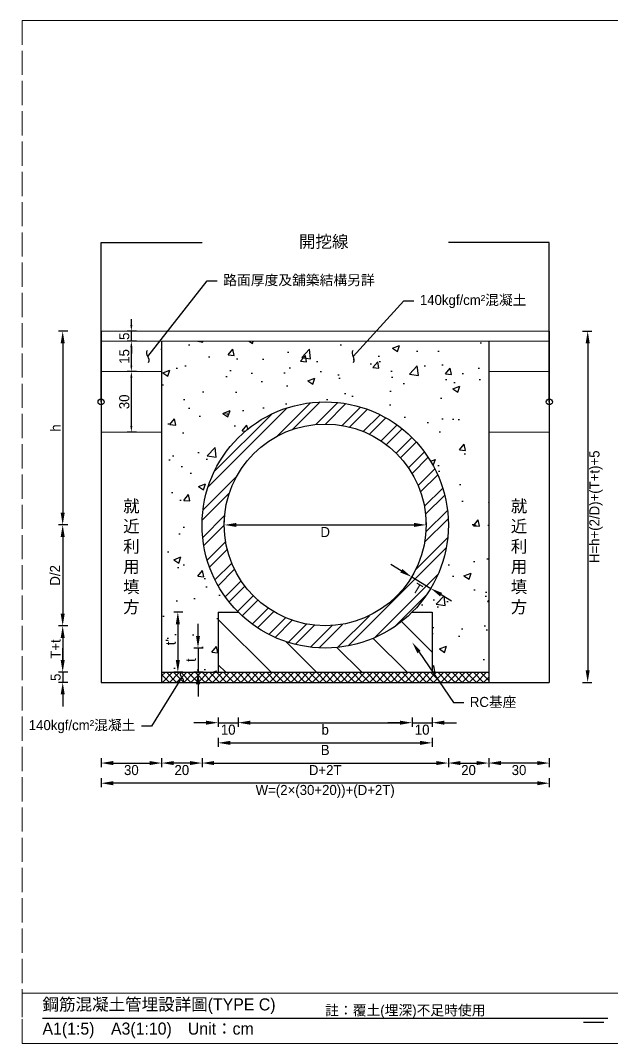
# Model space of a CAD drawing. Extents: x -781 to 13690, y -2778 to 2196.
# Drawn here: x -781 to -488, y -2021 to -1514 of the extents above; entities that cross this region are included whole.
import ezdxf
from ezdxf import colors
from ezdxf.entities.mleader import LeaderData, LeaderLine
from ezdxf.math import Vec2, Vec3

# ---------------------------------------------------------------- set-up
doc = ezdxf.new("R2010")
doc.units = 0
doc.header["$MEASUREMENT"] = 0
doc.linetypes.add('ACAD_ISO02W100', pattern=[15, 12, -3])
doc.layers.add('一、4.基本-隱藏', color=9, linetype='ACAD_ISO02W100', lineweight=20, plot=False)
doc.layers.add('三、1.文字-說明文字', color=2, linetype='Continuous')
doc.layers.add('三、3.文字-註解文字', color=2, linetype='Continuous')
doc.layers.add('二、2.繪圖-施作項目', color=181, linetype='Continuous', lineweight=30)
doc.layers.add('二、4.繪圖-設計鋪面', color=40, linetype='Continuous', lineweight=20)
doc.styles.add('次圖名(詳圖)', font='MS PGothic.ttf', dxfattribs={"height": 6})
doc.styles.add('註解文字(詳圖)', font='MS PGothic.ttf', dxfattribs={"height": 5})
doc.dimstyles.new('註解文字(詳圖)', dxfattribs={"dimtxt": 5, "dimasz": 6, "dimexe": 2, "dimexo": 5, "dimgap": 1, "dimtad": 2, "dimdsep": 46, "dimtxsty": '註解文字(詳圖)', "dimcen": 0.1, "dimclrd": 256, "dimclre": 256, "dimclrt": 256, "dimadec": 0, "dimazin": 0, "dimtfac": 1, "dimtmove": 0, "dimatfit": 3, "dimfxlon": 1, "dimtolj": 1, "dimtzin": 0, "dimlwd": -1, "dimlwe": -1, "dimarcsym": 1})

# ---------------------------------------------------------------- blocks, each defined once
blk = doc.blocks.new('*D89')
at = {"layer": 'Defpoints', "color": 0, "transparency": 16777216}
for p in [(-679.99, -1764), (-579.99, -1764), (-579.99, -1764)]:
    blk.add_point(p, dxfattribs=at)
at = {"layer": '三、3.文字-註解文字', "transparency": 16777216}
for p, q in [((-679.99, -1764), (-679.99, -1762)), ((-673.99, -1764), (-585.99, -1764)), ((-579.99, -1764), (-579.99, -1762))]:
    blk.add_line(p, q, dxfattribs=at)
for points in [[(-673.99, -1763), (-673.99, -1765), (-679.99, -1764)], [(-585.99, -1763), (-585.99, -1765), (-579.99, -1764)]]:
    blk.add_solid(points, dxfattribs=at)
at = {"layer": '三、3.文字-註解文字', "transparency": 16777216, "insert": (-629.99, -1767.5), "char_height": 5, "attachment_point": 5, "style": '註解文字(詳圖)'}
blk.add_mtext('\\A1;D', dxfattribs=at)
blk = doc.blocks.new('*D92')
at = {"layer": 'Defpoints', "color": 0, "transparency": 16777216}
for p in [(-682.98, -1807.19), (-673.07, -1807.19), (-673.07, -1862)]:
    blk.add_point(p, dxfattribs=at)
at = {"layer": '三、3.文字-註解文字', "transparency": 16777216}
for p, q in [((-682.98, -1859.5), (-682.98, -1864)), ((-673.07, -1859.5), (-673.07, -1864)), ((-688.98, -1862), (-694.98, -1862)), ((-682.98, -1862), (-673.07, -1862)), ((-667.07, -1862), (-661.07, -1862))]:
    blk.add_line(p, q, dxfattribs=at)
for points in [[(-688.98, -1861), (-688.98, -1863), (-682.98, -1862)], [(-667.07, -1861), (-667.07, -1863), (-673.07, -1862)]]:
    blk.add_solid(points, dxfattribs=at)
at = {"layer": '三、3.文字-註解文字', "transparency": 16777216, "insert": (-678.02, -1865.5), "char_height": 5, "attachment_point": 5, "style": '註解文字(詳圖)'}
blk.add_mtext('\\A1;10', dxfattribs=at)
blk = doc.blocks.new('*D93')
at = {"layer": 'Defpoints', "color": 0, "transparency": 16777216}
for p in [(-586.91, -1807.19), (-577, -1807.19), (-577, -1862)]:
    blk.add_point(p, dxfattribs=at)
at = {"layer": '三、3.文字-註解文字', "transparency": 16777216}
for p, q in [((-586.91, -1859.5), (-586.91, -1864)), ((-577, -1859.5), (-577, -1864)), ((-592.91, -1862), (-598.91, -1862)), ((-586.91, -1862), (-577, -1862)), ((-571, -1862), (-565, -1862))]:
    blk.add_line(p, q, dxfattribs=at)
for points in [[(-592.91, -1861), (-592.91, -1863), (-586.91, -1862)], [(-571, -1861), (-571, -1863), (-577, -1862)]]:
    blk.add_solid(points, dxfattribs=at)
at = {"layer": '三、3.文字-註解文字', "transparency": 16777216, "insert": (-581.96, -1865.5), "char_height": 5, "attachment_point": 5, "style": '註解文字(詳圖)'}
blk.add_mtext('\\A1;10', dxfattribs=at)
blk = doc.blocks.new('*D94')
at = {"layer": 'Defpoints', "color": 0, "transparency": 16777216}
for p in [(-673.07, -1807.19), (-586.91, -1807.19), (-586.91, -1862)]:
    blk.add_point(p, dxfattribs=at)
at = {"layer": '三、3.文字-註解文字', "transparency": 16777216}
for p, q in [((-673.07, -1859.5), (-673.07, -1864)), ((-586.91, -1859.5), (-586.91, -1864)), ((-667.07, -1862), (-592.91, -1862))]:
    blk.add_line(p, q, dxfattribs=at)
for points in [[(-667.07, -1861), (-667.07, -1863), (-673.07, -1862)], [(-592.91, -1861), (-592.91, -1863), (-586.91, -1862)]]:
    blk.add_solid(points, dxfattribs=at)
at = {"layer": '三、3.文字-註解文字', "transparency": 16777216, "insert": (-629.99, -1865.5), "char_height": 5, "attachment_point": 5, "style": '註解文字(詳圖)'}
blk.add_mtext('\\A1;b', dxfattribs=at)
blk = doc.blocks.new('*D90')
at = {"layer": 'Defpoints', "color": 0, "transparency": 16777216}
for p in [(-629.99, -1825), (-692.98, -1837), (-629.99, -1837)]:
    blk.add_point(p, dxfattribs=at)
at = {"layer": '三、3.文字-註解文字', "transparency": 16777216}
for p, q in [((-692.98, -1819), (-692.98, -1813)), ((-690.48, -1825), (-694.98, -1825)), ((-692.98, -1825), (-692.98, -1837)), ((-690.48, -1837), (-694.98, -1837)), ((-692.98, -1843), (-692.98, -1849))]:
    blk.add_line(p, q, dxfattribs=at)
for points in [[(-693.98, -1819), (-691.98, -1819), (-692.98, -1825)], [(-693.98, -1843), (-691.98, -1843), (-692.98, -1837)]]:
    blk.add_solid(points, dxfattribs=at)
at = {"layer": '三、3.文字-註解文字', "transparency": 16777216, "insert": (-696.48, -1831), "char_height": 5, "attachment_point": 5, "rotation": 90, "style": '註解文字(詳圖)'}
blk.add_mtext('\\A1;t', dxfattribs=at)
blk = doc.blocks.new('*D91')
at = {"layer": 'Defpoints', "color": 0, "transparency": 16777216}
for p in [(-682.98, -1807.19), (-702.98, -1837), (-682.98, -1837)]:
    blk.add_point(p, dxfattribs=at)
at = {"layer": '三、3.文字-註解文字', "transparency": 16777216}
for p, q in [((-700.48, -1807.19), (-704.98, -1807.19)), ((-702.98, -1813.19), (-702.98, -1831)), ((-700.48, -1837), (-704.98, -1837))]:
    blk.add_line(p, q, dxfattribs=at)
for points in [[(-703.98, -1813.19), (-701.98, -1813.19), (-702.98, -1807.19)], [(-703.98, -1831), (-701.98, -1831), (-702.98, -1837)]]:
    blk.add_solid(points, dxfattribs=at)
at = {"layer": '三、3.文字-註解文字', "transparency": 16777216, "insert": (-706.48, -1822.1), "char_height": 5, "attachment_point": 5, "rotation": 90, "style": '註解文字(詳圖)'}
blk.add_mtext("\\A1;t'", dxfattribs=at)
blk = doc.blocks.new('*D95')
at = {"layer": 'Defpoints', "color": 0, "transparency": 16777216}
for p in [(-682.98, -1837), (-577, -1837), (-577, -1872)]:
    blk.add_point(p, dxfattribs=at)
at = {"layer": '三、3.文字-註解文字', "transparency": 16777216}
for p, q in [((-682.98, -1869.5), (-682.98, -1874)), ((-577, -1869.5), (-577, -1874)), ((-676.98, -1872), (-583, -1872))]:
    blk.add_line(p, q, dxfattribs=at)
for points in [[(-676.98, -1871), (-676.98, -1873), (-682.98, -1872)], [(-583, -1871), (-583, -1873), (-577, -1872)]]:
    blk.add_solid(points, dxfattribs=at)
at = {"layer": '三、3.文字-註解文字', "transparency": 16777216, "insert": (-629.99, -1875.5), "char_height": 5, "attachment_point": 5, "style": '註解文字(詳圖)'}
blk.add_mtext('\\A1;B', dxfattribs=at)
blk = doc.blocks.new('*D96')
at = {"layer": 'Defpoints', "color": 0, "transparency": 16777216}
for p in [(-587.15, -1789.78), (-577.72, -1795.45), (-577.72, -1795.45)]:
    blk.add_point(p, dxfattribs=at)
at = {"layer": '三、3.文字-註解文字', "transparency": 16777216}
for p, q in [((-592.29, -1786.69), (-597.43, -1783.59)), ((-587.15, -1789.78), (-588.18, -1791.49)), ((-587.15, -1789.78), (-577.72, -1795.45)), ((-577.72, -1795.45), (-578.75, -1797.16)), ((-572.58, -1798.54), (-567.44, -1801.64))]:
    blk.add_line(p, q, dxfattribs=at)
for points in [[(-591.77, -1785.83), (-592.8, -1787.54), (-587.15, -1789.78)], [(-572.06, -1797.69), (-573.1, -1799.4), (-577.72, -1795.45)]]:
    blk.add_solid(points, dxfattribs=at)
at = {"layer": '三、3.文字-註解文字', "transparency": 16777216, "insert": (-584.24, -1795.61), "char_height": 5, "attachment_point": 5, "rotation": 328.9638, "style": '註解文字(詳圖)'}
blk.add_mtext('\\A1;T', dxfattribs=at)
blk = doc.blocks.new('*D97')
at = {"layer": 'Defpoints', "color": 0, "transparency": 16777216}
for p in [(-725.99, -1688), (-705.99, -1688), (-705.99, -1718)]:
    blk.add_point(p, dxfattribs=at)
at = {"layer": '三、3.文字-註解文字', "transparency": 16777216}
for p, q in [((-723.49, -1688), (-727.99, -1688)), ((-725.99, -1715), (-725.99, -1691)), ((-723.49, -1718), (-727.99, -1718))]:
    blk.add_line(p, q, dxfattribs=at)
for points in [[(-726.49, -1691), (-725.49, -1691), (-725.99, -1688)], [(-726.49, -1715), (-725.49, -1715), (-725.99, -1718)]]:
    blk.add_solid(points, dxfattribs=at)
at = {"layer": '三、3.文字-註解文字', "transparency": 16777216, "insert": (-729.49, -1703), "char_height": 5, "attachment_point": 5, "rotation": 90, "style": '註解文字(詳圖)'}
blk.add_mtext('\\A1;30', dxfattribs=at)
blk = doc.blocks.new('*D98')
at = {"layer": 'Defpoints', "color": 0, "transparency": 16777216}
for p in [(-725.99, -1673), (-705.99, -1673), (-705.99, -1688)]:
    blk.add_point(p, dxfattribs=at)
at = {"layer": '三、3.文字-註解文字', "transparency": 16777216}
for p, q in [((-723.49, -1673), (-727.99, -1673)), ((-725.99, -1685), (-725.99, -1676)), ((-723.49, -1688), (-727.99, -1688))]:
    blk.add_line(p, q, dxfattribs=at)
for points in [[(-726.49, -1676), (-725.49, -1676), (-725.99, -1673)], [(-726.49, -1685), (-725.49, -1685), (-725.99, -1688)]]:
    blk.add_solid(points, dxfattribs=at)
at = {"layer": '三、3.文字-註解文字', "transparency": 16777216, "insert": (-729.49, -1680.5), "char_height": 5, "attachment_point": 5, "rotation": 90, "style": '註解文字(詳圖)'}
blk.add_mtext('\\A1;15', dxfattribs=at)
blk = doc.blocks.new('*D99')
at = {"layer": 'Defpoints', "color": 0, "transparency": 16777216}
for p in [(-725.99, -1668), (-705.99, -1668), (-705.99, -1673)]:
    blk.add_point(p, dxfattribs=at)
at = {"layer": '三、3.文字-註解文字', "transparency": 16777216}
for p, q in [((-725.99, -1665), (-725.99, -1662)), ((-723.49, -1668), (-727.99, -1668)), ((-725.99, -1673), (-725.99, -1668)), ((-723.49, -1673), (-727.99, -1673)), ((-725.99, -1676), (-725.99, -1679))]:
    blk.add_line(p, q, dxfattribs=at)
for points in [[(-726.49, -1665), (-725.49, -1665), (-725.99, -1668)], [(-726.49, -1676), (-725.49, -1676), (-725.99, -1673)]]:
    blk.add_solid(points, dxfattribs=at)
at = {"layer": '三、3.文字-註解文字', "transparency": 16777216, "insert": (-729.49, -1670.5), "char_height": 5, "attachment_point": 5, "rotation": 90, "style": '註解文字(詳圖)'}
blk.add_mtext('\\A1;5', dxfattribs=at)
blk = doc.blocks.new('*D100')
at = {"layer": 'Defpoints', "color": 0, "transparency": 16777216}
for p in [(-690.99, -1764), (-568.99, -1764), (-568.99, -1882)]:
    blk.add_point(p, dxfattribs=at)
at = {"layer": '三、3.文字-註解文字', "transparency": 16777216}
for p, q in [((-690.99, -1879.5), (-690.99, -1884)), ((-568.99, -1879.5), (-568.99, -1884)), ((-684.99, -1882), (-574.99, -1882))]:
    blk.add_line(p, q, dxfattribs=at)
for points in [[(-684.99, -1881), (-684.99, -1883), (-690.99, -1882)], [(-574.99, -1881), (-574.99, -1883), (-568.99, -1882)]]:
    blk.add_solid(points, dxfattribs=at)
at = {"layer": '三、3.文字-註解文字', "transparency": 16777216, "insert": (-629.99, -1885.5), "char_height": 5, "attachment_point": 5, "style": '註解文字(詳圖)'}
blk.add_mtext('\\A1;D+2T', dxfattribs=at)
blk = doc.blocks.new('*D101')
at = {"layer": 'Defpoints', "color": 0, "transparency": 16777216}
for p in [(-710.99, -1764), (-690.99, -1764), (-710.99, -1882)]:
    blk.add_point(p, dxfattribs=at)
at = {"layer": '三、3.文字-註解文字', "transparency": 16777216}
for p, q in [((-710.99, -1879.5), (-710.99, -1884)), ((-690.99, -1879.5), (-690.99, -1884)), ((-696.99, -1882), (-704.99, -1882))]:
    blk.add_line(p, q, dxfattribs=at)
for points in [[(-704.99, -1881), (-704.99, -1883), (-710.99, -1882)], [(-696.99, -1881), (-696.99, -1883), (-690.99, -1882)]]:
    blk.add_solid(points, dxfattribs=at)
at = {"layer": '三、3.文字-註解文字', "transparency": 16777216, "insert": (-700.99, -1885.5), "char_height": 5, "attachment_point": 5, "style": '註解文字(詳圖)'}
blk.add_mtext('\\A1;20', dxfattribs=at)
blk = doc.blocks.new('*D102')
at = {"layer": 'Defpoints', "color": 0, "transparency": 16777216}
for p in [(-568.99, -1764), (-548.99, -1764), (-548.99, -1882)]:
    blk.add_point(p, dxfattribs=at)
at = {"layer": '三、3.文字-註解文字', "transparency": 16777216}
for p, q in [((-568.99, -1879.5), (-568.99, -1884)), ((-548.99, -1879.5), (-548.99, -1884)), ((-562.99, -1882), (-554.99, -1882))]:
    blk.add_line(p, q, dxfattribs=at)
for points in [[(-562.99, -1881), (-562.99, -1883), (-568.99, -1882)], [(-554.99, -1881), (-554.99, -1883), (-548.99, -1882)]]:
    blk.add_solid(points, dxfattribs=at)
at = {"layer": '三、3.文字-註解文字', "transparency": 16777216, "insert": (-558.99, -1885.5), "char_height": 5, "attachment_point": 5, "style": '註解文字(詳圖)'}
blk.add_mtext('\\A1;20', dxfattribs=at)
blk = doc.blocks.new('*D103')
at = {"layer": 'Defpoints', "color": 0, "transparency": 16777216}
for p in [(-740.99, -1842), (-710.99, -1842), (-710.99, -1882)]:
    blk.add_point(p, dxfattribs=at)
at = {"layer": '三、3.文字-註解文字', "transparency": 16777216}
for p, q in [((-740.99, -1879.5), (-740.99, -1884)), ((-710.99, -1879.5), (-710.99, -1884)), ((-734.99, -1882), (-716.99, -1882))]:
    blk.add_line(p, q, dxfattribs=at)
for points in [[(-734.99, -1881), (-734.99, -1883), (-740.99, -1882)], [(-716.99, -1881), (-716.99, -1883), (-710.99, -1882)]]:
    blk.add_solid(points, dxfattribs=at)
at = {"layer": '三、3.文字-註解文字', "transparency": 16777216, "insert": (-725.99, -1885.5), "char_height": 5, "attachment_point": 5, "style": '註解文字(詳圖)'}
blk.add_mtext('\\A1;30', dxfattribs=at)
blk = doc.blocks.new('*D104')
at = {"layer": 'Defpoints', "color": 0, "transparency": 16777216}
for p in [(-548.99, -1842), (-518.99, -1842), (-548.99, -1882)]:
    blk.add_point(p, dxfattribs=at)
at = {"layer": '三、3.文字-註解文字', "transparency": 16777216}
for p, q in [((-548.99, -1879.5), (-548.99, -1884)), ((-518.99, -1879.5), (-518.99, -1884)), ((-524.99, -1882), (-542.99, -1882))]:
    blk.add_line(p, q, dxfattribs=at)
for points in [[(-542.99, -1881), (-542.99, -1883), (-548.99, -1882)], [(-524.99, -1881), (-524.99, -1883), (-518.99, -1882)]]:
    blk.add_solid(points, dxfattribs=at)
at = {"layer": '三、3.文字-註解文字', "transparency": 16777216, "insert": (-533.99, -1885.5), "char_height": 5, "attachment_point": 5, "style": '註解文字(詳圖)'}
blk.add_mtext('\\A1;30', dxfattribs=at)
blk = doc.blocks.new('*D105')
at = {"layer": 'Defpoints', "color": 0, "transparency": 16777216}
for p in [(-740.99, -1842), (-518.99, -1842), (-740.99, -1892)]:
    blk.add_point(p, dxfattribs=at)
at = {"layer": '三、3.文字-註解文字', "transparency": 16777216}
for p, q in [((-740.99, -1889.5), (-740.99, -1894)), ((-518.99, -1889.5), (-518.99, -1894)), ((-524.99, -1892), (-734.99, -1892))]:
    blk.add_line(p, q, dxfattribs=at)
for points in [[(-734.99, -1891), (-734.99, -1893), (-740.99, -1892)], [(-524.99, -1891), (-524.99, -1893), (-518.99, -1892)]]:
    blk.add_solid(points, dxfattribs=at)
at = {"layer": '三、3.文字-註解文字', "transparency": 16777216, "insert": (-629.99, -1896.1), "char_height": 5, "attachment_point": 5, "style": '註解文字(詳圖)'}
blk.add_mtext('\\A1;{\\fMS PGothic|b0|i0|c128|p34;W}=(2{\\fMS PGothic|b0|i0|c128|p34;×}(30+20))+(D+2T)', dxfattribs=at)
blk = doc.blocks.new('*D106')
at = {"layer": 'Defpoints', "color": 0, "transparency": 16777216}
for p in [(-629.99, -1668), (-760, -1764), (-629.99, -1764)]:
    blk.add_point(p, dxfattribs=at)
at = {"layer": '三、3.文字-註解文字', "transparency": 16777216}
for p, q in [((-757.5, -1668), (-762, -1668)), ((-760, -1674), (-760, -1758)), ((-757.5, -1764), (-762, -1764))]:
    blk.add_line(p, q, dxfattribs=at)
for points in [[(-761, -1674), (-759, -1674), (-760, -1668)], [(-761, -1758), (-759, -1758), (-760, -1764)]]:
    blk.add_solid(points, dxfattribs=at)
at = {"layer": '三、3.文字-註解文字', "transparency": 16777216, "insert": (-763.5, -1716), "char_height": 5, "attachment_point": 5, "rotation": 90, "style": '註解文字(詳圖)'}
blk.add_mtext('\\A1;h', dxfattribs=at)
blk = doc.blocks.new('*D107')
at = {"layer": 'Defpoints', "color": 0, "transparency": 16777216}
for p in [(-629.99, -1764), (-760, -1814), (-629.99, -1814)]:
    blk.add_point(p, dxfattribs=at)
at = {"layer": '三、3.文字-註解文字', "transparency": 16777216}
for p, q in [((-757.5, -1764), (-762, -1764)), ((-760, -1770), (-760, -1808)), ((-757.5, -1814), (-762, -1814))]:
    blk.add_line(p, q, dxfattribs=at)
for points in [[(-761, -1770), (-759, -1770), (-760, -1764)], [(-761, -1808), (-759, -1808), (-760, -1814)]]:
    blk.add_solid(points, dxfattribs=at)
at = {"layer": '三、3.文字-註解文字', "transparency": 16777216, "insert": (-763.77, -1789), "char_height": 5, "attachment_point": 5, "rotation": 90, "style": '註解文字(詳圖)'}
blk.add_mtext('\\A1;D/2', dxfattribs=at)
blk = doc.blocks.new('*D108')
at = {"layer": 'Defpoints', "color": 0, "transparency": 16777216}
for p in [(-629.99, -1814), (-760, -1837), (-629.99, -1837)]:
    blk.add_point(p, dxfattribs=at)
at = {"layer": '三、3.文字-註解文字', "transparency": 16777216}
for p, q in [((-757.5, -1814), (-762, -1814)), ((-760, -1820), (-760, -1831)), ((-757.5, -1837), (-762, -1837))]:
    blk.add_line(p, q, dxfattribs=at)
for points in [[(-761, -1820), (-759, -1820), (-760, -1814)], [(-761, -1831), (-759, -1831), (-760, -1837)]]:
    blk.add_solid(points, dxfattribs=at)
at = {"layer": '三、3.文字-註解文字', "transparency": 16777216, "insert": (-763.5, -1825.5), "char_height": 5, "attachment_point": 5, "rotation": 90, "style": '註解文字(詳圖)'}
blk.add_mtext('\\A1;T+t', dxfattribs=at)
blk = doc.blocks.new('*D109')
at = {"layer": 'Defpoints', "color": 0, "transparency": 16777216}
for p in [(-710.99, -1837), (-760, -1842), (-710.99, -1842)]:
    blk.add_point(p, dxfattribs=at)
at = {"layer": '三、3.文字-註解文字', "transparency": 16777216}
for p, q in [((-760, -1831), (-760, -1825)), ((-757.5, -1837), (-762, -1837)), ((-760, -1837), (-760, -1842)), ((-757.5, -1842), (-762, -1842)), ((-760, -1848), (-760, -1854))]:
    blk.add_line(p, q, dxfattribs=at)
for points in [[(-761, -1831), (-759, -1831), (-760, -1837)], [(-761, -1848), (-759, -1848), (-760, -1842)]]:
    blk.add_solid(points, dxfattribs=at)
at = {"layer": '三、3.文字-註解文字', "transparency": 16777216, "insert": (-763.5, -1839.5), "char_height": 5, "attachment_point": 5, "rotation": 90, "style": '註解文字(詳圖)'}
blk.add_mtext('\\A1;5', dxfattribs=at)
blk = doc.blocks.new('*D110')
at = {"layer": 'Defpoints', "color": 0, "transparency": 16777216}
for p in [(-518.99, -1668), (-518.99, -1842), (-499.98, -1842)]:
    blk.add_point(p, dxfattribs=at)
at = {"layer": '三、3.文字-註解文字', "transparency": 16777216}
for p, q in [((-502.48, -1668), (-497.98, -1668)), ((-499.98, -1674), (-499.98, -1836)), ((-502.48, -1842), (-497.98, -1842))]:
    blk.add_line(p, q, dxfattribs=at)
for points in [[(-500.98, -1674), (-498.98, -1674), (-499.98, -1668)], [(-500.98, -1836), (-498.98, -1836), (-499.98, -1842)]]:
    blk.add_solid(points, dxfattribs=at)
at = {"layer": '三、3.文字-註解文字', "transparency": 16777216, "insert": (-495.88, -1755), "char_height": 5, "attachment_point": 5, "rotation": 90, "style": '註解文字(詳圖)'}
blk.add_mtext('\\A1;{\\fMS PGothic|b0|i0|c128|p34;H}=h+(2/D)+(T+t)+5', dxfattribs=at)
blk = doc.blocks.new('_Integral')
at = {"color": 0, "linetype": 'ByBlock', "lineweight": -2}
for centre, start, end in [((0.445, -0.091), 102, 168), ((-0.445, 0.091), 282, 348)]:
    blk.add_arc(centre, 0.454, start, end, dxfattribs=at)
blk = doc.blocks.new('_Small')
at = {"color": 0, "linetype": 'ByBlock', "lineweight": -2}
blk.add_circle((0, 0), 0.25, dxfattribs=at)

msp = doc.modelspace()

# ---------------------------------------------------------------- hatches: boundary and pattern name
at = {"layer": '二、2.繪圖-施作項目'}
h = msp.add_hatch(dxfattribs=at)
h.set_pattern_fill('AR-CONC', color=256, scale=5)
h.paths.add_polyline_path([(-548.989, -1673), (-710.989, -1673), (-710.989, -1837), (-682.979, -1837), (-682.979, -1807.19), (-673.066, -1807.19, -0.199253), (-690.989, -1764, -1), (-568.989, -1764, -0.199253), (-586.912, -1807.19), (-576.999, -1807.19), (-576.999, -1837), (-548.989, -1837)])
h = msp.add_hatch(dxfattribs=at)
h.set_pattern_fill('ANSI32', color=256)
h.set_pattern_definition([(45, (-1400.818, -15.358), (-6.73519, 6.73519), []), (45, (-1396.328, -15.358), (-6.73519, 6.73519), [])])
h.paths.add_polyline_path([(-690.989, -1764, 1), (-568.989, -1764, 1)])
h.paths.add_polyline_path([(-579.989, -1764, -1), (-679.989, -1764, -1)], flags=16)
h = msp.add_hatch(dxfattribs=at)
h.set_pattern_fill('ANSI31', color=256, scale=5, angle=270)
h.set_pattern_definition([(315, (-1400.818, -15.358), (11.22532, 11.22532), [])])
h.paths.add_polyline_path([(-673.066, -1807.19), (-682.979, -1807.19), (-682.979, -1837), (-576.999, -1837), (-576.999, -1807.19), (-586.912, -1807.19, -0.4134461)])
h = msp.add_hatch(dxfattribs=at)
h.set_pattern_fill('ANSI37', color=256, scale=20)
h.paths.add_polyline_path([(-548.989, -1837), (-710.989, -1837), (-710.989, -1842), (-548.989, -1842)])

# ---------------------------------------------------------------- linework, layer by layer
at = {"layer": '一、4.基本-隱藏'}
for points in [[(-780, -1514), (0, -1514), (0, -2021), (-780, -2021)], [(-479.978, -1514), (-780, -1514), (-780, -1996), (-479.978, -1996)], [(-479.978, -1996), (-780, -1996), (-780, -2021), (-479.978, -2021)]]:
    msp.add_lwpolyline(points, close=True, dxfattribs=at)
at = {"layer": '三、3.文字-註解文字'}
for points in [[(-770, -2008.5), (-489.978, -2008.5)], [(-491.978, -2010.5), (-501.978, -2010.5)]]:
    msp.add_lwpolyline(points, dxfattribs=at)
at = {"layer": '二、2.繪圖-施作項目'}
for points in [[(-740.989, -1668), (-740.989, -1842)], [(-518.989, -1668), (-518.989, -1842)], [(-710.989, -1673), (-710.989, -1842)], [(-548.989, -1673), (-548.989, -1842)], [(-682.979, -1807.19), (-673.066, -1807.19)], [(-682.979, -1807.19), (-682.979, -1837)], [(-586.912, -1807.19), (-576.999, -1807.19)], [(-576.999, -1807.19), (-576.999, -1837)], [(-710.989, -1837), (-548.989, -1837)], [(-682.979, -1837), (-576.999, -1837)], [(-740.989, -1842), (-518.989, -1842)]]:
    msp.add_lwpolyline(points, dxfattribs=at)
for radius in [61, 50]:
    msp.add_circle((-629.989, -1764), radius, dxfattribs=at)
at = {"layer": '二、4.繪圖-設計鋪面'}
for points in [[(-740.989, -1668), (-518.989, -1668)], [(-740.989, -1673), (-518.989, -1673)], [(-740.989, -1688), (-710.989, -1688)], [(-548.989, -1688), (-518.989, -1688)], [(-740.989, -1718), (-710.989, -1718)], [(-548.989, -1718), (-518.989, -1718)]]:
    msp.add_lwpolyline(points, dxfattribs=at)

# ---------------------------------------------------------------- texts
at = {"layer": '三、1.文字-說明文字', "insert": (-629.989, -2008.5), "char_height": 5, "attachment_point": 7, "style": '次圖名(詳圖)'}
msp.add_mtext_dynamic_manual_height_columns('註：覆土(埋深)不足時使用', width=484.56858, gutter_width=30, heights=[0], dxfattribs=at)
at = {"layer": '三、3.文字-註解文字', "char_height": 6, "style": '次圖名(詳圖)'}
for s, width, gutter_width, insert, attachment_point in [('就近利用填方', 0.32156, 30, (-725.989, -1780), 5), ('就近利用填方', 0.32156, 30, (-533.989, -1780), 5), ('{\\fMS PGothic|b0|i0|c128|p34;鋼筋混凝土管埋設詳圖(TYPE }C{\\fMS PGothic|b0|i0|c128|p34;)}', 125.75509, 15, (-770, -2002.5), 4), ('{\\fMS PGothic|b0|i0|c128|p34;A1(1:}5{\\fMS PGothic|b0|i0|c128|p34;)\u3000A3(1:}1{\\fMS PGothic|b0|i0|c128|p34;0)^IUnit：cm}', 136.03259, 15, (-770, -2014.5), 4)]:
    msp.add_mtext_dynamic_manual_height_columns(s, width=width, gutter_width=gutter_width, heights=[0], dxfattribs=dict(at, insert=insert, attachment_point=attachment_point))

# ---------------------------------------------------------------- dimensions: what is measured, and where the dimension line sits
at = {"layer": '三、3.文字-註解文字'}
for base, p1, p2, text, picture, middle in [((-725.989, -1668), (-705.989, -1673), (-705.989, -1668), '5', '*D99', (-729.489, -1670.5)), ((-725.989, -1673), (-705.989, -1688), (-705.989, -1673), '15', '*D98', (-729.489, -1680.5)), ((-725.989, -1688), (-705.989, -1718), (-705.989, -1688), '30', '*D97', (-729.489, -1703))]:
    dim = msp.add_linear_dim(base=base, p1=p1, p2=p2, angle=90, text=text, dimstyle='註解文字(詳圖)', override={"dimasz": 3}, dxfattribs=at)
    dim.commit()
    dim.dimension.update_dxf_attribs({"geometry": picture, "text_midpoint": middle})
for base, p1, p2, text, picture, middle in [((-760, -1764), (-629.989, -1668), (-629.989, -1764), 'h', '*D106', (-763.5, -1716)), ((-499.978, -1842), (-518.989, -1668), (-518.989, -1842), '{\\fMS PGothic|b0|i0|c128|p34;H}=h+(2/D)+(T+t)+5', '*D110', (-495.881, -1755)), ((-760, -1814), (-629.989, -1764), (-629.989, -1814), 'D/2', '*D107', (-763.77, -1789)), ((-702.979, -1837), (-682.979, -1807.19), (-682.979, -1837), "t'", '*D91', (-706.479, -1822.095)), ((-760, -1837), (-629.989, -1814), (-629.989, -1837), 'T+t', '*D108', (-763.5, -1825.5)), ((-692.979, -1837), (-629.989, -1825), (-629.989, -1837), 't', '*D90', (-696.479, -1831)), ((-760, -1842), (-710.989, -1837), (-710.989, -1842), '5', '*D109', (-763.5, -1839.5))]:
    dim = msp.add_linear_dim(base=base, p1=p1, p2=p2, angle=90, text=text, dimstyle='註解文字(詳圖)', dxfattribs=at)
    dim.commit()
    dim.dimension.update_dxf_attribs({"geometry": picture, "text_midpoint": middle})
for base, p1, p2, text, picture, middle in [((-710.989, -1882), (-690.989, -1764), (-710.989, -1764), '20', '*D101', (-700.989, -1885.5)), ((-568.989, -1882), (-690.989, -1764), (-568.989, -1764), 'D+2T', '*D100', (-629.989, -1885.5)), ((-579.989, -1764), (-679.989, -1764), (-579.989, -1764), 'D', '*D89', (-629.989, -1767.5)), ((-548.989, -1882), (-568.989, -1764), (-548.989, -1764), '20', '*D102', (-558.989, -1885.5)), ((-673.066, -1862), (-682.979, -1807.19), (-673.066, -1807.19), '10', '*D92', (-678.022, -1865.5)), ((-586.912, -1862), (-673.066, -1807.19), (-586.912, -1807.19), 'b', '*D94', (-629.989, -1865.5)), ((-576.999, -1862), (-586.912, -1807.19), (-576.999, -1807.19), '10', '*D93', (-581.955, -1865.5)), ((-576.999, -1872), (-682.979, -1837), (-576.999, -1837), 'B', '*D95', (-629.989, -1875.5)), ((-710.989, -1882), (-740.989, -1842), (-710.989, -1842), '30', '*D103', (-725.989, -1885.5)), ((-740.989, -1892), (-518.989, -1842), (-740.989, -1842), '{\\fMS PGothic|b0|i0|c128|p34;W}=(2{\\fMS PGothic|b0|i0|c128|p34;×}(30+20))+(D+2T)', '*D105', (-629.989, -1896.097)), ((-548.989, -1882), (-518.989, -1842), (-548.989, -1842), '30', '*D104', (-533.989, -1885.5))]:
    dim = msp.add_linear_dim(base=base, p1=p1, p2=p2, text=text, dimstyle='註解文字(詳圖)', dxfattribs=at)
    dim.commit()
    dim.dimension.update_dxf_attribs({"geometry": picture, "text_midpoint": middle})
dim = msp.add_aligned_dim(p1=(-587.147, -1789.779), p2=(-577.722, -1795.45), distance=0, text='T', dimstyle='註解文字(詳圖)', dxfattribs=at)
dim.commit()
dim.dimension.update_dxf_attribs({"geometry": '*D96', "text_midpoint": (-584.239, -1795.614)})

# ---------------------------------------------------------------- leaders
ml = msp.add_multileader_mtext('Standard', dxfattribs=at)
ml.set_content('開挖線', color=256, style='註解文字(詳圖)')
ml.set_leader_properties(color=144, linetype='ByLayer', lineweight=-1)
ml.set_arrow_properties(name='SMALL')
ml.build(insert=Vec2(0, 0))
ml.multileader.update_dxf_attribs({"dogleg_length": 50, "arrow_head_size": 6})
ctx = ml.context
ctx.base_point, ctx.char_height, ctx.arrow_head_size, ctx.landing_gap_size, ctx.plane_origin = Vec3(-690.989, -1624), 6, 6, 48, Vec3(-740.989, -1688)
notes = []
notes.append((ctx, [(0, (1, 1, 0), (-740.989, -1624), (1, 0), 50, [(0, [(-740.989, -1703)], 0, [])])]))
ctx.mtext.insert, ctx.mtext.flow_direction = Vec3(-642.989, -1620.591), 5
ml = msp.add_multileader_mtext('Standard', dxfattribs=at)
ml.set_content(' ', color=256, style='註解文字(詳圖)')
ml.set_leader_properties(color=144, linetype='ByLayer', lineweight=-1)
ml.set_arrow_properties(name='SMALL')
ml.build(insert=Vec2(0, 0))
ml.multileader.update_dxf_attribs({"dogleg_length": 50, "arrow_head_size": 6})
ctx = ml.context
ctx.base_point, ctx.char_height, ctx.arrow_head_size, ctx.landing_gap_size, ctx.plane_origin = Vec3(-577.648, -1624), 6, 6, 3, Vec3(-518.989, -1688)
ctx.text_align_type = 2
notes.append((ctx, [(0, (1, 1, 0), (-518.989, -1624), (-1, 0), 50, [(0, [(-518.989, -1703)], 0, [])])]))
ctx.mtext.insert, ctx.mtext.alignment, ctx.mtext.flow_direction = Vec3(-571.989, -1621), 3, 5
ml = msp.add_multileader_mtext('Standard', dxfattribs=at)
ml.set_content('路面厚度及舖築結構另詳', color=256, style='註解文字(詳圖)')
ml.set_leader_properties(color=144, linetype='ByLayer', lineweight=-1)
ml.set_arrow_properties(name='INTEGRAL')
ml.build(insert=Vec2(0, 0))
ml.multileader.update_dxf_attribs({"dogleg_length": 5, "arrow_head_size": 6})
ctx = ml.context
ctx.base_point, ctx.char_height, ctx.arrow_head_size, ctx.landing_gap_size, ctx.plane_origin = Vec3(-683.489, -1643), 5, 6, 3, Vec3(-710.989, -1563.637)
notes.append((ctx, [(0, (1, 1, 0), (-688.489, -1643), (1, 0), 5, [(0, [(-717.853, -1680.5)], 0, [])])]))
ctx.mtext.insert, ctx.mtext.flow_direction = Vec3(-680.489, -1640.145), 5
ml = msp.add_multileader_mtext('Standard', dxfattribs=at)
ml.set_content('140kgf/cm²混凝土', color=256, style='註解文字(詳圖)')
ml.set_leader_properties(color=144, linetype='ByLayer', lineweight=-1)
ml.set_arrow_properties(name='INTEGRAL')
ml.build(insert=Vec2(0, 0))
ml.multileader.update_dxf_attribs({"dogleg_length": 5, "arrow_head_size": 6})
ctx = ml.context
ctx.base_point, ctx.char_height, ctx.arrow_head_size, ctx.landing_gap_size, ctx.plane_origin = Vec3(-586.102, -1653), 5, 6, 3, Vec3(-613.602, -1573.637)
notes.append((ctx, [(0, (1, 1, 0), (-591.102, -1653), (1, 0), 5, [(0, [(-616.102, -1680.5)], 0, [])])]))
ctx.mtext.insert, ctx.mtext.flow_direction = Vec3(-583.102, -1650.017), 5
ml = msp.add_multileader_mtext('Standard', dxfattribs=at)
ml.set_content('RC基座', color=256, style='註解文字(詳圖)')
ml.set_leader_properties(color=144, linetype='ByLayer', lineweight=-1)
ml.build(insert=Vec2(0, 0))
ml.multileader.update_dxf_attribs({"dogleg_length": 5, "arrow_head_size": 6})
ctx = ml.context
ctx.base_point, ctx.char_height, ctx.arrow_head_size, ctx.landing_gap_size, ctx.plane_origin = Vec3(-561.365, -1852), 5, 6, 3, Vec3(-566.365, -1809.5)
notes.append((ctx, [(0, (1, 1, 0), (-566.365, -1852), (1, 0), 5, [(0, [(-586.912, -1822.095)], 0, [])])]))
ctx.mtext.insert, ctx.mtext.flow_direction = Vec3(-558.365, -1849.23), 5
ml = msp.add_multileader_mtext('Standard', dxfattribs=at)
ml.set_content('140kgf/cm²混凝土', color=256, style='註解文字(詳圖)')
ml.set_leader_properties(color=144, linetype='ByLayer', lineweight=-1)
ml.set_arrow_properties(name='INTEGRAL')
ml.build(insert=Vec2(0, 0))
ml.multileader.update_dxf_attribs({"dogleg_length": 5, "arrow_head_size": 6})
ctx = ml.context
ctx.base_point, ctx.char_height, ctx.arrow_head_size, ctx.landing_gap_size, ctx.plane_origin = Vec3(-781.648, -1863.685), 5, 6, 3, Vec3(-700.989, -1839.5)
ctx.text_align_type = 2
notes.append((ctx, [(1, (1, 1, 0), (-715.989, -1863.685), (-1, 0), 5, [(0, [(-700.989, -1839.5)], 0, [])])]))
ctx.mtext.insert, ctx.mtext.alignment, ctx.mtext.flow_direction = Vec3(-723.989, -1860.703), 3, 5
for ctx, leaders in notes:
    for number, flags, end, landing, length, lines in leaders:
        leader = LeaderData()
        leader.index, (leader.has_last_leader_line, leader.has_dogleg_vector, leader.attachment_direction) = number, flags
        leader.last_leader_point, leader.dogleg_vector, leader.dogleg_length = Vec3(end), Vec3(landing), length
        for number, points, colour, breaks in lines:
            line = LeaderLine()
            line.index, line.vertices, line.color, line.breaks = number, Vec3.list(points), colors.encode_raw_color(colour), breaks
            leader.lines.append(line)
        ctx.leaders.append(leader)

doc.saveas('drawing.dxf')
